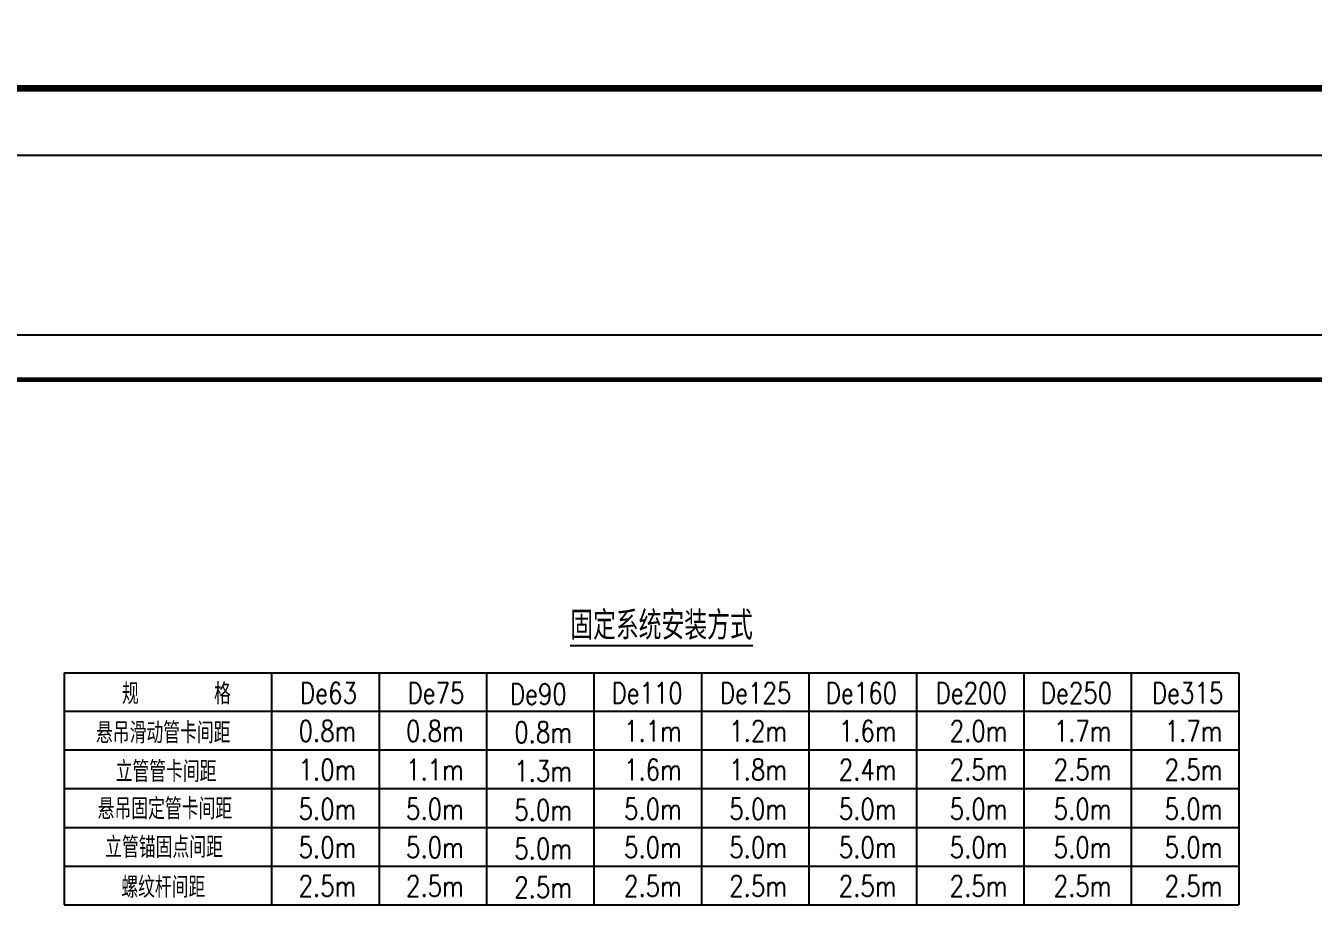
# Model space of a CAD drawing. Extents: x 1635833 to 4277885, y 16914845 to 35313750.
# Drawn here: x 2223000 to 2251719, y 17518885 to 17538837 of the extents above; entities that cross this region are included whole.
import ezdxf
from ezdxf.enums import TextEntityAlignment as Align

# ---------------------------------------------------------------- set-up
doc = ezdxf.new("R2010")
doc.units = 0
doc.header["$LTSCALE"] = 1000
doc.header["$MEASUREMENT"] = 0
doc.linetypes.add('DASH', pattern=[0.35, 0.25, -0.1])
doc.layers.add('HX-2', color=4, linetype='DASH')
doc.layers.add('TK', color=4, linetype='Continuous')
doc.styles.add('HZTXT', font='romans', dxfattribs={"width": 0.7, "bigfont": 'hztxt'})

# ---------------------------------------------------------------- blocks, each defined once
blk = doc.blocks.new('GeYuanFrame_72552464', base_point=(20.09, 4.53))
at = {"layer": 'TK'}
blk.add_lwpolyline([(20.09, 4.53), (20.09, 598.53), (861.09, 598.53), (861.09, 4.53)], close=True, dxfattribs=at)
at = {"layer": 'TK', "const_width": 1}
blk.add_lwpolyline([(45.09, 588.53), (851.09, 588.53), (851.09, 14.53), (45.09, 14.53)], close=True, dxfattribs=at)
blk = doc.blocks.new('GeYuanFrame_62034133', base_point=(20.09, 4.53))
at = {"layer": 'TK'}
blk.add_lwpolyline([(20.09, 4.53), (20.09, 598.53), (1071.09, 598.53), (1071.09, 4.53)], close=True, dxfattribs=at)
at = {"layer": 'TK', "const_width": 1}
blk.add_lwpolyline([(45.09, 588.53), (1061.09, 588.53), (1061.09, 14.53), (45.09, 14.53)], close=True, dxfattribs=at)

msp = doc.modelspace()

# ---------------------------------------------------------------- linework, layer by layer
at = {"layer": 'HX-2', "linetype": 'ByBlock'}
for p, q in [((2223856.998, 17524404.385), (2250058.362, 17524404.385)), ((2223856.998, 17524404.385), (2223856.998, 17519226.69)), ((2228482.65, 17524404.385), (2228482.65, 17519226.69)), ((2230879.952, 17524404.385), (2230879.952, 17519226.69)), ((2233277.253, 17524404.385), (2233277.253, 17519226.69)), ((2235674.554, 17524404.385), (2235674.554, 17519226.69)), ((2238071.855, 17524404.385), (2238071.855, 17519226.69)), ((2240469.157, 17524404.385), (2240469.157, 17519226.69)), ((2242866.458, 17524404.385), (2242866.458, 17519226.69)), ((2245263.759, 17524404.385), (2245263.759, 17519226.69)), ((2245263.759, 17524404.385), (2245263.759, 17519226.69)), ((2247661.061, 17524404.385), (2247661.061, 17519226.69)), ((2250058.362, 17524404.385), (2250058.362, 17519226.69)), ((2223856.998, 17523552.171), (2250058.362, 17523552.171)), ((2223856.998, 17522687.075), (2250058.362, 17522687.075)), ((2223856.998, 17521821.978), (2250058.362, 17521821.978)), ((2223856.998, 17520956.882), (2250058.362, 17520956.882)), ((2223856.998, 17520091.786), (2250058.362, 17520091.786)), ((2223856.998, 17519226.69), (2250058.362, 17519226.69))]:
    msp.add_line(p, q, dxfattribs=at)

# ---------------------------------------------------------------- block references
for name, p, xscale, yscale, zscale in [('GeYuanFrame_62034133', (2113223.512, 17535942.007), 150, 150, 150), ('GeYuanFrame_72552464', (2186773.512, 17472542.007), 100, 100, 100)]:
    msp.add_blockref(name, p, dxfattribs=dict(xscale=xscale, yscale=yscale, zscale=zscale))

# ---------------------------------------------------------------- texts
at = {"layer": 'HX-2', "linetype": 'ByBlock', "style": 'HZTXT', "width": 0.8}
msp.add_text('%%U固定系统安装方式', height=636.58537, dxfattribs=at).set_placement((2237181.447, 17525142.926), align=Align.CENTER)
for s, p in [('规      格', (2225147.908, 17523701.81)), ('De63', (2229117.446, 17523717.133)), ('De75', (2231514.747, 17523717.133)), ('De90', (2233797.764, 17523698.476)), ('De110', (2236064.964, 17523717.133)), ('De125', (2238485.224, 17523717.133)), ('De160', (2240844.356, 17523717.133)), ('De200', (2243293.764, 17523717.133)), ('De250', (2245641.224, 17523717.133)), ('De315', (2248121.436, 17523717.133)), ('悬吊滑动管卡间距', (2224566.643, 17522830.819)), ('0.8m', (2229085.481, 17522872.214)), ('0.8m', (2231482.782, 17522872.214)), ('0.8m', (2233897.686, 17522844.631)), ('1.1m', (2236346.246, 17522872.214)), ('1.2m', (2238693.331, 17522872.214)), ('1.6m', (2241136.16, 17522872.214)), ('2.0m', (2243610.728, 17522872.214)), ('1.7m', (2245930.762, 17522872.214)), ('1.7m', (2248405.331, 17522872.214)), ('立管管卡间距', (2225005.154, 17521965.723)), ('1.0m', (2229085.481, 17522007.118)), ('1.1m', (2231482.782, 17522007.118)), ('1.3m', (2233897.686, 17521979.534)), ('1.6m', (2236346.246, 17522007.118)), ('1.8m', (2238693.331, 17522007.118)), ('2.4m', (2241136.16, 17522007.118)), ('2.5m', (2243610.728, 17522007.118)), ('2.5m', (2245930.762, 17522007.118)), ('2.5m', (2248405.331, 17522007.118)), ('悬吊固定管卡间距', (2224604.59, 17521135.449)), ('5.0m', (2229085.481, 17521135.58)), ('5.0m', (2231482.782, 17521135.58)), ('5.0m', (2233897.686, 17521107.997)), ('5.0m', (2236346.246, 17521135.58)), ('5.0m', (2238693.331, 17521135.58)), ('5.0m', (2241136.16, 17521135.58)), ('5.0m', (2243610.728, 17521135.58)), ('5.0m', (2245930.762, 17521135.58)), ('5.0m', (2248405.331, 17521135.58)), ('立管锚固点间距', (2224772.531, 17520276.794)), ('5.0m', (2229085.481, 17520276.925)), ('5.0m', (2231482.782, 17520276.925)), ('5.0m', (2233897.686, 17520249.342)), ('5.0m', (2236346.246, 17520276.925)), ('5.0m', (2238693.331, 17520276.925)), ('5.0m', (2241136.16, 17520276.925)), ('5.0m', (2243610.728, 17520276.925)), ('5.0m', (2245930.762, 17520276.925)), ('5.0m', (2248405.331, 17520276.925)), ('螺纹杆间距', (2225131.469, 17519385.669)), ('2.5m', (2229085.481, 17519411.829)), ('2.5m', (2231482.782, 17519411.829)), ('2.5m', (2233897.686, 17519384.246)), ('2.5m', (2236346.246, 17519411.829)), ('2.5m', (2238693.331, 17519411.829)), ('2.5m', (2241136.16, 17519411.829)), ('2.5m', (2243610.728, 17519411.829)), ('2.5m', (2245930.762, 17519411.829)), ('2.5m', (2248405.331, 17519411.829))]:
    msp.add_text(s, height=468.8186, dxfattribs=at).set_placement(p)

doc.saveas('drawing.dxf')
